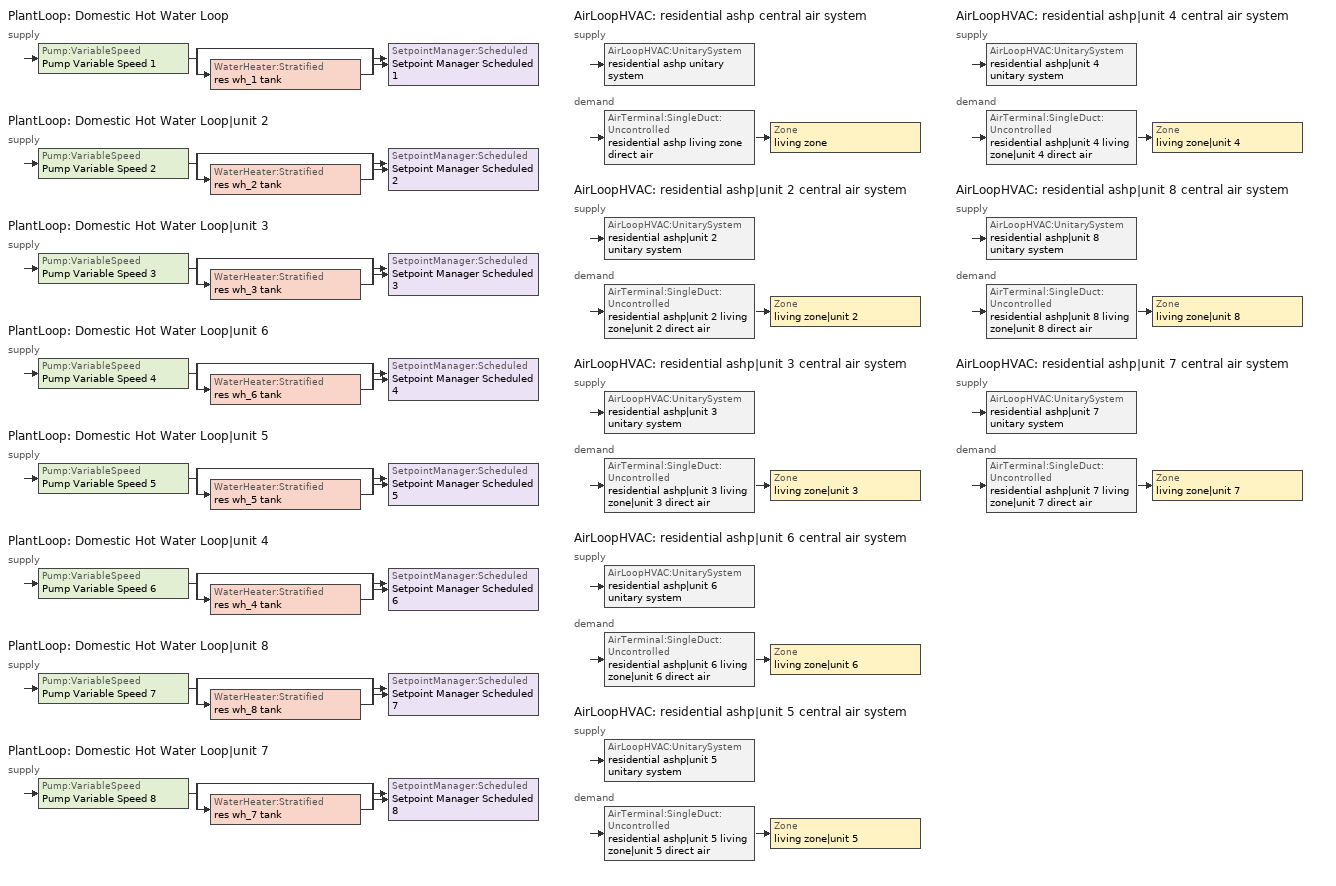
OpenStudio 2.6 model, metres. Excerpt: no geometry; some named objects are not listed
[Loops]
PlantLoop 'Domestic Hot Water Loop'
 supply: Pump:VariableSpeed 'Pump Variable Speed 1' > split
  | bypass
  | WaterHeater:Stratified 'res wh_1 tank'
  join > SetpointManager:Scheduled 'Setpoint Manager Scheduled 1'
PlantLoop 'Domestic Hot Water Loop|unit 2'
 supply: Pump:VariableSpeed 'Pump Variable Speed 2' > split
  | bypass
  | WaterHeater:Stratified 'res wh_2 tank'
  join > SetpointManager:Scheduled 'Setpoint Manager Scheduled 2'
PlantLoop 'Domestic Hot Water Loop|unit 3'
 supply: Pump:VariableSpeed 'Pump Variable Speed 3' > split
  | bypass
  | WaterHeater:Stratified 'res wh_3 tank'
  join > SetpointManager:Scheduled 'Setpoint Manager Scheduled 3'
PlantLoop 'Domestic Hot Water Loop|unit 6'
 supply: Pump:VariableSpeed 'Pump Variable Speed 4' > split
  | bypass
  | WaterHeater:Stratified 'res wh_6 tank'
  join > SetpointManager:Scheduled 'Setpoint Manager Scheduled 4'
PlantLoop 'Domestic Hot Water Loop|unit 5'
 supply: Pump:VariableSpeed 'Pump Variable Speed 5' > split
  | bypass
  | WaterHeater:Stratified 'res wh_5 tank'
  join > SetpointManager:Scheduled 'Setpoint Manager Scheduled 5'
PlantLoop 'Domestic Hot Water Loop|unit 4'
 supply: Pump:VariableSpeed 'Pump Variable Speed 6' > split
  | bypass
  | WaterHeater:Stratified 'res wh_4 tank'
  join > SetpointManager:Scheduled 'Setpoint Manager Scheduled 6'
PlantLoop 'Domestic Hot Water Loop|unit 8'
 supply: Pump:VariableSpeed 'Pump Variable Speed 7' > split
  | bypass
  | WaterHeater:Stratified 'res wh_8 tank'
  join > SetpointManager:Scheduled 'Setpoint Manager Scheduled 7'
PlantLoop 'Domestic Hot Water Loop|unit 7'
 supply: Pump:VariableSpeed 'Pump Variable Speed 8' > split
  | bypass
  | WaterHeater:Stratified 'res wh_7 tank'
  join > SetpointManager:Scheduled 'Setpoint Manager Scheduled 8'
AirLoopHVAC 'residential ashp central air system'
 supply: AirLoopHVAC:UnitarySystem 'residential ashp unitary system'
 demand: AirTerminal:SingleDuct:Uncontrolled 'residential ashp living zone direct air' > Zone 'living zone'
AirLoopHVAC 'residential ashp|unit 2 central air system'
 supply: AirLoopHVAC:UnitarySystem 'residential ashp|unit 2 unitary system'
 demand: AirTerminal:SingleDuct:Uncontrolled 'residential ashp|unit 2 living zone|unit 2 direct air' > Zone 'living zone|unit 2'
AirLoopHVAC 'residential ashp|unit 3 central air system'
 supply: AirLoopHVAC:UnitarySystem 'residential ashp|unit 3 unitary system'
 demand: AirTerminal:SingleDuct:Uncontrolled 'residential ashp|unit 3 living zone|unit 3 direct air' > Zone 'living zone|unit 3'
AirLoopHVAC 'residential ashp|unit 6 central air system'
 supply: AirLoopHVAC:UnitarySystem 'residential ashp|unit 6 unitary system'
 demand: AirTerminal:SingleDuct:Uncontrolled 'residential ashp|unit 6 living zone|unit 6 direct air' > Zone 'living zone|unit 6'
AirLoopHVAC 'residential ashp|unit 5 central air system'
 supply: AirLoopHVAC:UnitarySystem 'residential ashp|unit 5 unitary system'
 demand: AirTerminal:SingleDuct:Uncontrolled 'residential ashp|unit 5 living zone|unit 5 direct air' > Zone 'living zone|unit 5'
AirLoopHVAC 'residential ashp|unit 4 central air system'
 supply: AirLoopHVAC:UnitarySystem 'residential ashp|unit 4 unitary system'
 demand: AirTerminal:SingleDuct:Uncontrolled 'residential ashp|unit 4 living zone|unit 4 direct air' > Zone 'living zone|unit 4'
AirLoopHVAC 'residential ashp|unit 8 central air system'
 supply: AirLoopHVAC:UnitarySystem 'residential ashp|unit 8 unitary system'
 demand: AirTerminal:SingleDuct:Uncontrolled 'residential ashp|unit 8 living zone|unit 8 direct air' > Zone 'living zone|unit 8'
AirLoopHVAC 'residential ashp|unit 7 central air system'
 supply: AirLoopHVAC:UnitarySystem 'residential ashp|unit 7 unitary system'
 demand: AirTerminal:SingleDuct:Uncontrolled 'residential ashp|unit 7 living zone|unit 7 direct air' > Zone 'living zone|unit 7'
[Sizing:Zone] Zone Cooling Design Supply Air Temperature Input Method=SupplyAirTemperature; Zone Cooling Design Supply Air Temperature {C}=14; Zone Cooling Design Supply Air Temperature Difference {deltaC}=11.11; Zone Heating Design Supply Air Temperature Input Method=SupplyAirTemperature; Zone Heating Design Supply Air Temperature {C}=40; Zone Heating Design Supply Air Temperature Difference {deltaC}=11.11; Zone Cooling Design Supply Air Humidity Ratio {kg-H2O/kg-air}=0.0085; Zone Heating Design Supply Air Humidity Ratio {kg-H2O/kg-air}=0.008; Cooling Design Air Flow Method=DesignDay; Heating Design Air Flow Method=DesignDay; Account for Dedicated Outdoor Air System=No; Dedicated Outdoor Air System Control Strategy=NeutralSupplyAir; Dedicated Outdoor Air Low Setpoint Temperature for Design {C}=autosize; Dedicated Outdoor Air High Setpoint Temperature for Design {C}=autosize
living zone; living zone|unit 2; living zone|unit 3; living zone|unit 4; living zone|unit 5; living zone|unit 6; living zone|unit 7; living zone|unit 8; corridor zone; unfinished basement zone; res ds_1 ret air zone; res ds_2 ret air zone; res ds_3 ret air zone; res ds_6 ret air zone; res ds_5 ret air zone; res ds_4 ret air zone; res ds_8 ret air zone; res ds_7 ret air zone
[Zone equipment]
living zone: residential ashp living zone direct air
living zone|unit 2: residential ashp|unit 2 living zone|unit 2 direct air
living zone|unit 3: residential ashp|unit 3 living zone|unit 3 direct air
living zone|unit 4: residential ashp|unit 4 living zone|unit 4 direct air
living zone|unit 5: residential ashp|unit 5 living zone|unit 5 direct air
living zone|unit 6: residential ashp|unit 6 living zone|unit 6 direct air
living zone|unit 7: residential ashp|unit 7 living zone|unit 7 direct air
living zone|unit 8: residential ashp|unit 8 living zone|unit 8 direct air
[PlantLoop] Glycol Concentration=0; Maximum Loop Flow Rate {m3/s}=0.01; Plant Loop Volume {m3}=0.003; Load Distribution Scheme=Optimal
Domestic Hot Water Loop; Domestic Hot Water Loop|unit 2; Domestic Hot Water Loop|unit 3; Domestic Hot Water Loop|unit 6; Domestic Hot Water Loop|unit 5; Domestic Hot Water Loop|unit 4; Domestic Hot Water Loop|unit 8; Domestic Hot Water Loop|unit 7
[Sizing:Plant] Loop Type=Heating; Design Loop Exit Temperature {C}=51.6667; Loop Design Temperature Difference {deltaC}=5.55556; Sizing Option=NonCoincident; Zone Timesteps in Averaging Window=1; Coincident Sizing Factor Mode=None
Domestic Hot Water Loop; Domestic Hot Water Loop|unit 2; Domestic Hot Water Loop|unit 3; Domestic Hot Water Loop|unit 6; Domestic Hot Water Loop|unit 5; Domestic Hot Water Loop|unit 4; Domestic Hot Water Loop|unit 8; Domestic Hot Water Loop|unit 7
[Pump:VariableSpeed] Rated Flow Rate {m3/s}=0.01; Rated Pump Head {Pa}=1; Rated Power Consumption {W}=0; Motor Efficiency=1; Fraction of Motor Inefficiencies to Fluid Stream=0; Coefficient 1 of the Part Load Performance Curve=0; Coefficient 2 of the Part Load Performance Curve=1; Coefficient 3 of the Part Load Performance Curve=0; Coefficient 4 of the Part Load Performance Curve=0; Pump Control Type=Intermittent; Skin Loss Radiative Fraction=0.5; Design Power Sizing Method=PowerPerFlowPerPressure; Design Electric Power per Unit Flow Rate {W/(m3/s)}=348701.1; Design Shaft Power per Unit Flow Rate per Unit Head {W-s/m3-Pa}=1.28205; Design Minimum Flow Rate Fraction=0
Pump Variable Speed 1; Pump Variable Speed 2; Pump Variable Speed 3; Pump Variable Speed 4; Pump Variable Speed 5; Pump Variable Speed 6; Pump Variable Speed 7; Pump Variable Speed 8
[SetpointManager:Scheduled] Control Variable=Temperature
Name | Schedule
Setpoint Manager Scheduled 1 | dhw temp
Setpoint Manager Scheduled 2 | dhw temp 1
Setpoint Manager Scheduled 3 | dhw temp 2
Setpoint Manager Scheduled 4 | dhw temp 3
Setpoint Manager Scheduled 5 | dhw temp 4
Setpoint Manager Scheduled 6 | dhw temp 5
Setpoint Manager Scheduled 7 | dhw temp 6
Setpoint Manager Scheduled 8 | dhw temp 7
[WaterHeater:HeatPump:WrappedCondenser] Availability Schedule=Always On Discrete; Dead Band Temperature Difference {deltaC}=0.5; Condenser Bottom Location {m}=0.0869862; Condenser Top Location {m}=0.559813; Evaporator Air Flow Rate {m3/s}=0.0854225; Inlet Air Configuration=Schedule; Minimum Inlet Air Temperature for Compressor Operation {C}=7.22222; Maximum Inlet Air Temperature for Compressor Operation {C}=48.8889; Compressor Location=Schedule; Fan Placement=DrawThrough; On Cycle Parasitic Electric Load {W}=0; Off Cycle Parasitic Electric Load {W}=0; Parasitic Heat Rejection Location=Outdoors; Tank Element Control Logic=MutuallyExclusive; Control Sensor 1 Height In Stratified Tank {m}=0.818187; Control Sensor 1 Weight=1; Control Sensor 2 Height In Stratified Tank {m}=0.818187
Name | Compressor Setpoint Temperature Schedule | Inlet Air Temperature Schedule | Inlet Air Humidity Schedule | Tank | DX Coil | Compressor Ambient Temperature Schedule | Fan
res wh_1 hpwh | res wh_1 WaterHeaterHPSchedule | res wh_1 Tamb act | res wh_1 RHamb act | res wh_1 tank | res wh_1 coil | res wh_1 Tamb act | res wh_1 fan
res wh_2 hpwh | res wh_2 WaterHeaterHPSchedule | res wh_2 Tamb act | res wh_2 RHamb act | res wh_2 tank | res wh_2 coil | res wh_2 Tamb act | res wh_2 fan
res wh_3 hpwh | res wh_3 WaterHeaterHPSchedule | res wh_3 Tamb act | res wh_3 RHamb act | res wh_3 tank | res wh_3 coil | res wh_3 Tamb act | res wh_3 fan
res wh_6 hpwh | res wh_6 WaterHeaterHPSchedule | res wh_6 Tamb act | res wh_6 RHamb act | res wh_6 tank | res wh_6 coil | res wh_6 Tamb act | res wh_6 fan
res wh_5 hpwh | res wh_5 WaterHeaterHPSchedule | res wh_5 Tamb act | res wh_5 RHamb act | res wh_5 tank | res wh_5 coil | res wh_5 Tamb act | res wh_5 fan
res wh_4 hpwh | res wh_4 WaterHeaterHPSchedule | res wh_4 Tamb act | res wh_4 RHamb act | res wh_4 tank | res wh_4 coil | res wh_4 Tamb act | res wh_4 fan
res wh_8 hpwh | res wh_8 WaterHeaterHPSchedule | res wh_8 Tamb act | res wh_8 RHamb act | res wh_8 tank | res wh_8 coil | res wh_8 Tamb act | res wh_8 fan
res wh_7 hpwh | res wh_7 WaterHeaterHPSchedule | res wh_7 Tamb act | res wh_7 RHamb act | res wh_7 tank | res wh_7 coil | res wh_7 Tamb act | res wh_7 fan
[Coil:WaterHeating:AirToWaterHeatPump:Wrapped] Rated Heating Capacity {W}=1400; Rated COP {W/W}=2.8; Rated Sensible Heat Ratio=0.88; Rated Evaporator Inlet Air Dry-Bulb Temperature {C}=19.7222; Rated Evaporator Inlet Air Wet-Bulb Temperature {C}=13.0782; Rated Condenser Water Temperature {C}=48.89; Rated Evaporator Air Flow Rate {m3/s}=0.0854225; Evaporator Fan Power Included in Rated COP=Yes; Crankcase Heater Capacity {W}=0; Maximum Ambient Temperature for Crankcase Heater Operation {C}=0; Evaporator Air Temperature Type for Curve Objects=WetBulbTemperature
Name | Heating Capacity Function of Temperature Curve | Heating Capacity Function of Air Flow Fraction Curve | Heating COP Function of Temperature Curve | Heating COP Function of Air Flow Fraction Curve | Part Load Fraction Correlation Curve
res wh_1 coil | HPWH-Cap-fT | HPWH-Htg-Cap-FF | HPWH-COP-fT | HPWH-Htg-COP-FF | HPWH-COP-fPLR
res wh_2 coil | HPWH-Cap-fT 1 | HPWH-Htg-Cap-FF 1 | HPWH-COP-fT 1 | HPWH-Htg-COP-FF 1 | HPWH-COP-fPLR 1
res wh_3 coil | HPWH-Cap-fT 2 | HPWH-Htg-Cap-FF 2 | HPWH-COP-fT 2 | HPWH-Htg-COP-FF 2 | HPWH-COP-fPLR 2
res wh_6 coil | HPWH-Cap-fT 3 | HPWH-Htg-Cap-FF 3 | HPWH-COP-fT 3 | HPWH-Htg-COP-FF 3 | HPWH-COP-fPLR 3
res wh_5 coil | HPWH-Cap-fT 4 | HPWH-Htg-Cap-FF 4 | HPWH-COP-fT 4 | HPWH-Htg-COP-FF 4 | HPWH-COP-fPLR 4
res wh_4 coil | HPWH-Cap-fT 5 | HPWH-Htg-Cap-FF 5 | HPWH-COP-fT 5 | HPWH-Htg-COP-FF 5 | HPWH-COP-fPLR 5
res wh_8 coil | HPWH-Cap-fT 6 | HPWH-Htg-Cap-FF 6 | HPWH-COP-fT 6 | HPWH-Htg-COP-FF 6 | HPWH-COP-fPLR 6
res wh_7 coil | HPWH-Cap-fT 7 | HPWH-Htg-Cap-FF 7 | HPWH-COP-fT 7 | HPWH-Htg-COP-FF 7 | HPWH-COP-fPLR 7
[WaterHeater:Stratified] Tank Volume {m3}=0.170344; Tank Height {m}=1.0335; Tank Shape=VerticalCylinder; Maximum Temperature Limit {C}=90; Heater Priority Control=MasterSlave; Heater 1 Deadband Temperature Difference {deltaC}=25; Heater 1 Capacity {W}=4500; Heater 1 Height {m}=0.732062; Heater 2 Deadband Temperature Difference {deltaC}=30; Heater 2 Capacity {W}=4500; Heater 2 Height {m}=0.129188; Heater Fuel Type=Electricity; Heater Thermal Efficiency=1; Off Cycle Parasitic Fuel Consumption Rate {W}=3; Off Cycle Parasitic Fuel Type=Electricity; Off Cycle Parasitic Heat Fraction to Tank=0; Off Cycle Parasitic Height {m}=0; On Cycle Parasitic Fuel Consumption Rate {W}=3; On Cycle Parasitic Fuel Type=Electricity; On Cycle Parasitic Heat Fraction to Tank=0; On Cycle Parasitic Height {m}=0; Ambient Temperature Indicator=Schedule; Uniform Skin Loss Coefficient per Unit Area to Ambient Temperature {W/m2-K}=1.13221; Skin Loss Fraction to Zone=1; Off Cycle Flue Loss Coefficient to Ambient Temperature {W/K}=0; Off Cycle Flue Loss Fraction to Zone=1; Use Side Effectiveness=1; Use Side Inlet Height {m}=0; Use Side Outlet Height {m}=autocalculate; Source Side Effectiveness=1; Source Side Inlet Height {m}=0; Source Side Outlet Height {m}=0; Inlet Mode=Fixed; Use Side Design Flow Rate {m3/s}=0.00283433; Source Side Design Flow Rate {m3/s}=0; Indirect Water Heating Recovery Time {hr}=1.5; Number of Nodes=12; Additional Destratification Conductivity {W/m-K}=0; Node 1 Additional Loss Coefficient {W/m2-K}=0; Node 2 Additional Loss Coefficient {W/m2-K}=0; Node 3 Additional Loss Coefficient {W/m2-K}=0; Node 4 Additional Loss Coefficient {W/m2-K}=0; Node 5 Additional Loss Coefficient {W/m2-K}=0; Node 6 Additional Loss Coefficient {W/m2-K}=0; Node 7 Additional Loss Coefficient {W/m2-K}=0; Node 8 Additional Loss Coefficient {W/m2-K}=0; Node 9 Additional Loss Coefficient {W/m2-K}=0; Node 10 Additional Loss Coefficient {W/m2-K}=0; Node 11 Additional Loss Coefficient {W/m2-K}=0; Node 12 Additional Loss Coefficient {W/m2-K}=0
Name | Heater 1 Setpoint Temperature Schedule | Heater 2 Setpoint Temperature Schedule | Ambient Temperature Schedule
res wh_1 tank | res wh_1 TopElementSetpoint | res wh_1 BottomElementSetpoint | res wh_1 Tamb act
res wh_2 tank | res wh_2 TopElementSetpoint | res wh_2 BottomElementSetpoint | res wh_2 Tamb act
res wh_3 tank | res wh_3 TopElementSetpoint | res wh_3 BottomElementSetpoint | res wh_3 Tamb act
res wh_6 tank | res wh_6 TopElementSetpoint | res wh_6 BottomElementSetpoint | res wh_6 Tamb act
res wh_5 tank | res wh_5 TopElementSetpoint | res wh_5 BottomElementSetpoint | res wh_5 Tamb act
res wh_4 tank | res wh_4 TopElementSetpoint | res wh_4 BottomElementSetpoint | res wh_4 Tamb act
res wh_8 tank | res wh_8 TopElementSetpoint | res wh_8 BottomElementSetpoint | res wh_8 Tamb act
res wh_7 tank | res wh_7 TopElementSetpoint | res wh_7 BottomElementSetpoint | res wh_7 Tamb act
[Fan:OnOff] Availability Schedule=Always On Discrete; Motor Efficiency=1; Motor In Airstream Fraction=1
Name | Fan Efficiency | Pressure Rise {Pa} | Maximum Flow Rate {m3/s} | Fan Power Ratio Function of Speed Ratio Curve | Fan Efficiency Ratio Function of Speed Ratio Curve
res wh_1 fan | 0.234952 | 23 | 0.0854225 | Fan On Off Power Curve | Fan On Off Efficiency Curve
res wh_2 fan | 0.234952 | 23 | 0.0854225 | Fan On Off Power Curve 1 | Fan On Off Efficiency Curve 1
res wh_3 fan | 0.234952 | 23 | 0.0854225 | Fan On Off Power Curve 2 | Fan On Off Efficiency Curve 2
res wh_6 fan | 0.234952 | 23 | 0.0854225 | Fan On Off Power Curve 3 | Fan On Off Efficiency Curve 3
res wh_5 fan | 0.234952 | 23 | 0.0854225 | Fan On Off Power Curve 4 | Fan On Off Efficiency Curve 4
res wh_4 fan | 0.234952 | 23 | 0.0854225 | Fan On Off Power Curve 5 | Fan On Off Efficiency Curve 5
res wh_8 fan | 0.234952 | 23 | 0.0854225 | Fan On Off Power Curve 6 | Fan On Off Efficiency Curve 6
res wh_7 fan | 0.234952 | 23 | 0.0854225 | Fan On Off Power Curve 7 | Fan On Off Efficiency Curve 7
residential ashp supply fan | 0.195937 | 124.55 | 0.893185 | residential ashp fan power curve | residential ashp fan eff curve
residential ashp|unit 2 supply fan | 0.195937 | 124.55 | 0.893185 | residential ashp|unit 2 fan power curve | residential ashp|unit 2 fan eff curve
residential ashp|unit 3 supply fan | 0.195937 | 124.55 | 0.893185 | residential ashp|unit 3 fan power curve | residential ashp|unit 3 fan eff curve
residential ashp|unit 6 supply fan | 0.195937 | 124.55 | 0.893185 | residential ashp|unit 6 fan power curve | residential ashp|unit 6 fan eff curve
residential ashp|unit 5 supply fan | 0.195937 | 124.55 | 0.893185 | residential ashp|unit 5 fan power curve | residential ashp|unit 5 fan eff curve
residential ashp|unit 4 supply fan | 0.195937 | 124.55 | 0.893185 | residential ashp|unit 4 fan power curve | residential ashp|unit 4 fan eff curve
residential ashp|unit 8 supply fan | 0.195937 | 124.55 | 0.893185 | residential ashp|unit 8 fan power curve | residential ashp|unit 8 fan eff curve
residential ashp|unit 7 supply fan | 0.195937 | 124.55 | 0.893185 | residential ashp|unit 7 fan power curve | residential ashp|unit 7 fan eff curve
[EnergyManagementSystem:Sensor]
Name | Output Variable or Output Meter Index Key | Output Variable or Output Meter
res_wh_1_amb_temp; res_wh_2_amb_temp; res_wh_3_amb_temp; res_wh_4_amb_temp | unfinished basement zone | Zone Mean Air Temperature
res_wh_1_amb_rh; res_wh_2_amb_rh; res_wh_3_amb_rh; res_wh_4_amb_rh | unfinished basement zone | Zone Air Relative Humidity
res_wh_1_tl | res wh_1 tank | Water Heater Heat Loss Rate
res_wh_1_sens_cool | res wh_1 coil | Cooling Coil Sensible Cooling Rate
res_wh_1_lat_cool | res wh_1 coil | Cooling Coil Latent Cooling Rate
res_wh_1_fan_pwr | res wh_1 fan | Fan Electric Power
res_wh_1_T_ctrl | res wh_1 tank | Water Heater Temperature Node 3
res_wh_1_LE_P | res wh_1 tank | Water Heater Heater 2 Heating Energy
res_wh_1_UE_P | res wh_1 tank | Water Heater Heater 1 Heating Energy
res_wh_2_tl | res wh_2 tank | Water Heater Heat Loss Rate
res_wh_2_sens_cool | res wh_2 coil | Cooling Coil Sensible Cooling Rate
res_wh_2_lat_cool | res wh_2 coil | Cooling Coil Latent Cooling Rate
res_wh_2_fan_pwr | res wh_2 fan | Fan Electric Power
res_wh_2_T_ctrl | res wh_2 tank | Water Heater Temperature Node 3
res_wh_2_LE_P | res wh_2 tank | Water Heater Heater 2 Heating Energy
res_wh_2_UE_P | res wh_2 tank | Water Heater Heater 1 Heating Energy
res_wh_3_tl | res wh_3 tank | Water Heater Heat Loss Rate
res_wh_3_sens_cool | res wh_3 coil | Cooling Coil Sensible Cooling Rate
res_wh_3_lat_cool | res wh_3 coil | Cooling Coil Latent Cooling Rate
res_wh_3_fan_pwr | res wh_3 fan | Fan Electric Power
res_wh_3_T_ctrl | res wh_3 tank | Water Heater Temperature Node 3
res_wh_3_LE_P | res wh_3 tank | Water Heater Heater 2 Heating Energy
res_wh_3_UE_P | res wh_3 tank | Water Heater Heater 1 Heating Energy
res_wh_6_amb_temp; res_af_6_tin_s | living zone|unit 6 | Zone Mean Air Temperature
res_wh_6_amb_rh | living zone|unit 6 | Zone Air Relative Humidity
res_wh_6_tl | res wh_6 tank | Water Heater Heat Loss Rate
res_wh_6_sens_cool | res wh_6 coil | Cooling Coil Sensible Cooling Rate
res_wh_6_lat_cool | res wh_6 coil | Cooling Coil Latent Cooling Rate
res_wh_6_fan_pwr | res wh_6 fan | Fan Electric Power
res_wh_6_T_ctrl | res wh_6 tank | Water Heater Temperature Node 3
res_wh_6_LE_P | res wh_6 tank | Water Heater Heater 2 Heating Energy
res_wh_6_UE_P | res wh_6 tank | Water Heater Heater 1 Heating Energy
res_wh_5_amb_temp; res_af_5_tin_s | living zone|unit 5 | Zone Mean Air Temperature
res_wh_5_amb_rh | living zone|unit 5 | Zone Air Relative Humidity
res_wh_5_tl | res wh_5 tank | Water Heater Heat Loss Rate
res_wh_5_sens_cool | res wh_5 coil | Cooling Coil Sensible Cooling Rate
res_wh_5_lat_cool | res wh_5 coil | Cooling Coil Latent Cooling Rate
res_wh_5_fan_pwr | res wh_5 fan | Fan Electric Power
res_wh_5_T_ctrl | res wh_5 tank | Water Heater Temperature Node 3
res_wh_5_LE_P | res wh_5 tank | Water Heater Heater 2 Heating Energy
res_wh_5_UE_P | res wh_5 tank | Water Heater Heater 1 Heating Energy
res_wh_4_tl | res wh_4 tank | Water Heater Heat Loss Rate
res_wh_4_sens_cool | res wh_4 coil | Cooling Coil Sensible Cooling Rate
res_wh_4_lat_cool | res wh_4 coil | Cooling Coil Latent Cooling Rate
res_wh_4_fan_pwr | res wh_4 fan | Fan Electric Power
res_wh_4_T_ctrl | res wh_4 tank | Water Heater Temperature Node 3
res_wh_4_LE_P | res wh_4 tank | Water Heater Heater 2 Heating Energy
res_wh_4_UE_P | res wh_4 tank | Water Heater Heater 1 Heating Energy
res_wh_8_amb_temp; res_af_8_tin_s | living zone|unit 8 | Zone Mean Air Temperature
res_wh_8_amb_rh | living zone|unit 8 | Zone Air Relative Humidity
res_wh_8_tl | res wh_8 tank | Water Heater Heat Loss Rate
res_wh_8_sens_cool | res wh_8 coil | Cooling Coil Sensible Cooling Rate
res_wh_8_lat_cool | res wh_8 coil | Cooling Coil Latent Cooling Rate
res_wh_8_fan_pwr | res wh_8 fan | Fan Electric Power
res_wh_8_T_ctrl | res wh_8 tank | Water Heater Temperature Node 3
res_wh_8_LE_P | res wh_8 tank | Water Heater Heater 2 Heating Energy
res_wh_8_UE_P | res wh_8 tank | Water Heater Heater 1 Heating Energy
res_wh_7_amb_temp; res_af_7_tin_s | living zone|unit 7 | Zone Mean Air Temperature
res_wh_7_amb_rh | living zone|unit 7 | Zone Air Relative Humidity
res_wh_7_tl | res wh_7 tank | Water Heater Heat Loss Rate
res_wh_7_sens_cool | res wh_7 coil | Cooling Coil Sensible Cooling Rate
res_wh_7_lat_cool | res wh_7 coil | Cooling Coil Latent Cooling Rate
res_wh_7_fan_pwr | res wh_7 fan | Fan Electric Power
res_wh_7_T_ctrl | res wh_7 tank | Water Heater Temperature Node 3
res_wh_7_LE_P | res wh_7 tank | Water Heater Heater 2 Heating Energy
res_wh_7_UE_P | res wh_7 tank | Water Heater Heater 1 Heating Energy
res_nv_pb_s |  | Site Outdoor Air Barometric Pressure
res_af_vw_s |  | Site Wind Speed
res_nv_wt_s |  | Site Outdoor Air Humidity Ratio
res_af_1_tin_s | living zone | Zone Mean Air Temperature
res_af_1_tt_s | living zone | Zone Outdoor Air Drybulb Temperature
res_nv_1_nva_s | res nv_1 avail schedule | Schedule Value
res_nv_1_sp_s | res nv_1 temp schedule | Schedule Value
res_ds_1_win_s | living zone | Zone Mean Air Humidity Ratio
res_ds_1_ah_mfr_s | Node 101 | System Node Mass Flow Rate
res_ds_1_fan_rtf_s | residential ashp supply fan | Fan Runtime Fraction
res_ds_1_ah_vfr_s | Node 101 | System Node Current Density Volume Flow Rate
res_ds_1_ah_tt_s | Node 101 | System Node Temperature
res_ds_1_ra_t_s | Node 104 | System Node Temperature
res_ds_1_ah_wt_s | Node 101 | System Node Humidity Ratio
res_ds_1_ra_w_s | Node 104 | System Node Humidity Ratio
res_ds_1_ah_t_s; res_ds_2_ah_t_s; res_ds_3_ah_t_s | unfinished basement zone | Zone Air Temperature
res_ds_1_ah_w_s; res_ds_2_ah_w_s; res_ds_3_ah_w_s | unfinished basement zone | Zone Mean Air Humidity Ratio
res_infil_1_range_sch_s | res mv_1 range exhaust schedule | Schedule Value
res_infil_1_bath_sch_s | res mv_1 bath exhaust schedule | Schedule Value
res_infil_1_wh_sch_s; res_infil_2_wh_sch_s; res_infil_3_wh_sch_s; res_infil_6_wh_sch_s; res_infil_5_wh_sch_s | Always On Discrete | Schedule Value
res_af_2_tin_s | living zone|unit 2 | Zone Mean Air Temperature
res_af_2_tt_s | living zone|unit 2 | Zone Outdoor Air Drybulb Temperature
res_nv_2_nva_s | res nv_2 avail schedule | Schedule Value
res_nv_2_sp_s | res nv_2 temp schedule | Schedule Value
res_ds_2_win_s | living zone|unit 2 | Zone Mean Air Humidity Ratio
res_ds_2_ah_mfr_s | Node 107 | System Node Mass Flow Rate
res_ds_2_fan_rtf_s | residential ashp|unit 2 supply fan | Fan Runtime Fraction
res_ds_2_ah_vfr_s | Node 107 | System Node Current Density Volume Flow Rate
res_ds_2_ah_tt_s | Node 107 | System Node Temperature
res_ds_2_ra_t_s | Node 110 | System Node Temperature
res_ds_2_ah_wt_s | Node 107 | System Node Humidity Ratio
res_ds_2_ra_w_s | Node 110 | System Node Humidity Ratio
res_infil_2_range_sch_s | res mv_2 range exhaust schedule | Schedule Value
res_infil_2_bath_sch_s | res mv_2 bath exhaust schedule | Schedule Value
res_af_3_tin_s | living zone|unit 3 | Zone Mean Air Temperature
res_af_3_tt_s | living zone|unit 3 | Zone Outdoor Air Drybulb Temperature
res_nv_3_nva_s | res nv_3 avail schedule | Schedule Value
res_nv_3_sp_s | res nv_3 temp schedule | Schedule Value
res_ds_3_win_s | living zone|unit 3 | Zone Mean Air Humidity Ratio
res_ds_3_ah_mfr_s | Node 113 | System Node Mass Flow Rate
res_ds_3_fan_rtf_s | residential ashp|unit 3 supply fan | Fan Runtime Fraction
res_ds_3_ah_vfr_s | Node 113 | System Node Current Density Volume Flow Rate
res_ds_3_ah_tt_s | Node 113 | System Node Temperature
res_ds_3_ra_t_s | Node 116 | System Node Temperature
res_ds_3_ah_wt_s | Node 113 | System Node Humidity Ratio
res_ds_3_ra_w_s | Node 116 | System Node Humidity Ratio
res_infil_3_range_sch_s | res mv_3 range exhaust schedule | Schedule Value
res_infil_3_bath_sch_s | res mv_3 bath exhaust schedule | Schedule Value
res_af_6_tt_s | living zone|unit 6 | Zone Outdoor Air Drybulb Temperature
res_nv_6_nva_s | res nv_6 avail schedule | Schedule Value
res_nv_6_sp_s | res nv_6 temp schedule | Schedule Value
res_ds_6_win_s | living zone|unit 6 | Zone Mean Air Humidity Ratio
res_infil_6_range_sch_s | res mv_6 range exhaust schedule | Schedule Value
res_infil_6_bath_sch_s | res mv_6 bath exhaust schedule | Schedule Value
res_af_5_tt_s | living zone|unit 5 | Zone Outdoor Air Drybulb Temperature
res_nv_5_nva_s | res nv_5 avail schedule | Schedule Value
res_nv_5_sp_s | res nv_5 temp schedule | Schedule Value
res_ds_5_win_s | living zone|unit 5 | Zone Mean Air Humidity Ratio
res_infil_5_range_sch_s | res mv_5 range exhaust schedule | Schedule Value
res_infil_5_bath_sch_s | res mv_5 bath exhaust schedule | Schedule Value
res_af_4_tin_s | living zone|unit 4 | Zone Mean Air Temperature
res_af_4_tt_s | living zone|unit 4 | Zone Outdoor Air Drybulb Temperature
res_nv_4_nva_s | res nv_4 avail schedule | Schedule Value
res_nv_4_sp_s | res nv_4 temp schedule | Schedule Value
res_ds_4_win_s | living zone|unit 4 | Zone Mean Air Humidity Ratio
res_ds_4_fan_rtf_s | residential ashp|unit 4 supply fan | Fan Runtime Fraction
res_af_8_tt_s | living zone|unit 8 | Zone Outdoor Air Drybulb Temperature
res_ds_8_win_s | living zone|unit 8 | Zone Mean Air Humidity Ratio
res_af_7_tt_s | living zone|unit 7 | Zone Outdoor Air Drybulb Temperature
res_ds_7_win_s | living zone|unit 7 | Zone Mean Air Humidity Ratio
[EnergyManagementSystem:Actuator] Actuated Component Type=Schedule:Constant; Actuated Component Control Type=Schedule Value
Name | Actuated Component
res_wh_1_Tamb_act | res wh_1 Tamb act
res_wh_1_RHamb_act | res wh_1 RHamb act
res_wh_2_Tamb_act | res wh_2 Tamb act
res_wh_2_RHamb_act | res wh_2 RHamb act
res_wh_3_Tamb_act | res wh_3 Tamb act
res_wh_3_RHamb_act | res wh_3 RHamb act
res_wh_6_Tamb_act | res wh_6 Tamb act
res_wh_6_RHamb_act | res wh_6 RHamb act
res_wh_5_Tamb_act | res wh_5 Tamb act
res_wh_5_RHamb_act | res wh_5 RHamb act
res_wh_4_Tamb_act | res wh_4 Tamb act
res_wh_4_RHamb_act | res wh_4 RHamb act
res_wh_8_Tamb_act | res wh_8 Tamb act
res_wh_8_RHamb_act | res wh_8 RHamb act
res_wh_7_Tamb_act | res wh_7 Tamb act
res_wh_7_RHamb_act | res wh_7 RHamb act
[EnergyManagementSystem:TrendVariable] Number of Timesteps to be Logged=2
Name | EMS Variable
res_wh_1_on_off | res_wh_1_sens_cool
res_wh_1_UETrend | res_wh_1_UE_P
res_wh_1_LETrend | res_wh_1_LE_P
res_wh_2_on_off | res_wh_2_sens_cool
res_wh_2_UETrend | res_wh_2_UE_P
res_wh_2_LETrend | res_wh_2_LE_P
res_wh_3_on_off | res_wh_3_sens_cool
res_wh_3_UETrend | res_wh_3_UE_P
res_wh_3_LETrend | res_wh_3_LE_P
res_wh_6_on_off | res_wh_6_sens_cool
res_wh_6_UETrend | res_wh_6_UE_P
res_wh_6_LETrend | res_wh_6_LE_P
res_wh_5_on_off | res_wh_5_sens_cool
res_wh_5_UETrend | res_wh_5_UE_P
res_wh_5_LETrend | res_wh_5_LE_P
res_wh_4_on_off | res_wh_4_sens_cool
res_wh_4_UETrend | res_wh_4_UE_P
res_wh_4_LETrend | res_wh_4_LE_P
res_wh_8_on_off | res_wh_8_sens_cool
res_wh_8_UETrend | res_wh_8_UE_P
res_wh_8_LETrend | res_wh_8_LE_P
res_wh_7_on_off | res_wh_7_sens_cool
res_wh_7_UETrend | res_wh_7_UE_P
res_wh_7_LETrend | res_wh_7_LE_P
[Coil:Heating:DX:MultiSpeed] Availability Schedule=residential heating season; Minimum Outdoor Dry-Bulb Temperature for Compressor Operation {C}=-17.7778; Crankcase Heater Capacity {W}=20; Maximum Outdoor Dry-Bulb Temperature for Crankcase Heater Operation {C}=12.7778; Maximum Outdoor Dry-Bulb Temperature for Defrost Operation {C}=4.44444; Defrost Strategy=Resistive; Defrost Control=OnDemand; Defrost Time Period Fraction=0.058333; Resistive Defrost Heater Capacity {W}=autosize; Apply Part Load Fraction to Speeds Greater than 1=No; Fuel Type=Electricity; Region number for Calculating HSPF=4
Name | Defrost Energy Input Ratio Function of Temperature Curve
residential ashp heating coil | DefrostEIR
residential ashp|unit 2 heating coil | DefrostEIR 1
residential ashp|unit 3 heating coil | DefrostEIR 2
residential ashp|unit 6 heating coil | DefrostEIR 3
residential ashp|unit 5 heating coil | DefrostEIR 4
residential ashp|unit 4 heating coil | DefrostEIR 5
residential ashp|unit 8 heating coil | DefrostEIR 6
residential ashp|unit 7 heating coil | DefrostEIR 7
[Coil:Heating:Electric] Availability Schedule=residential heating season; Efficiency=1; Nominal Capacity {W}=29307.1
residential ashp supp heater; residential ashp|unit 2 supp heater; residential ashp|unit 3 supp heater; residential ashp|unit 6 supp heater; residential ashp|unit 5 supp heater; residential ashp|unit 4 supp heater; residential ashp|unit 8 supp heater; residential ashp|unit 7 supp heater
[Coil:Cooling:DX:MultiSpeed:StageData] Rated Evaporator Fan Power Per Volume Flow Rate {W/(m3/s)}=773.3; Nominal Time for Condensate Removal to Begin {s}=1000; Ratio of Initial Moisture Evaporation Rate and Steady State Latent Capacity=1.5; Maximum Cycling Rate {cycles/hr}=3; Latent Capacity Time Constant {s}=45; Rated Waste Heat Fraction of Power Input=0.2; Evaporative Condenser Effectiveness=0.9; Evaporative Condenser Air Flow Rate {m3/s}=autosize; Rated Evaporative Condenser Pump Power Consumption {W}=autosize
Name | Gross Rated Total Cooling Capacity {W} | Gross Rated Sensible Heat Ratio | Gross Rated Cooling COP {W/W} | Rated Air Flow Rate {m3/s} | Total Cooling Capacity Function of Temperature Curve | Total Cooling Capacity Function of Flow Fraction Curve | Energy Input Ratio Function of Temperature Curve | Energy Input Ratio Function of Flow Fraction Curve | Part Load Fraction Correlation Curve | Waste Heat Function of Temperature Curve
Coil Cooling DX Multi Speed Stage Data 1 | 12660.7 | 0.714668 | 4.15973 | 0.698308 | Cool-Cap-fT1 | Cool-Cap-fFF1 | Cool-EIR-fT1 | Cool-EIR-fFF1 | Cool-PLF-fPLR1 | ConstantBiquadratic 1
Coil Cooling DX Multi Speed Stage Data 2 | 17584.3 | 0.726743 | 3.68907 | 0.811986 | Cool-Cap-fT2 | Cool-Cap-fFF2 | Cool-EIR-fT2 | Cool-EIR-fFF2 | Cool-PLF-fPLR2 | ConstantBiquadratic 1
Coil Cooling DX Multi Speed Stage Data 3 | 12660.7 | 0.714668 | 4.15973 | 0.698308 | Cool-Cap-fT1 1 | Cool-Cap-fFF1 1 | Cool-EIR-fT1 1 | Cool-EIR-fFF1 1 | Cool-PLF-fPLR1 1 | ConstantBiquadratic 3
Coil Cooling DX Multi Speed Stage Data 4 | 17584.3 | 0.726743 | 3.68907 | 0.811986 | Cool-Cap-fT2 1 | Cool-Cap-fFF2 1 | Cool-EIR-fT2 1 | Cool-EIR-fFF2 1 | Cool-PLF-fPLR2 1 | ConstantBiquadratic 3
Coil Cooling DX Multi Speed Stage Data 5 | 12660.7 | 0.714668 | 4.15973 | 0.698308 | Cool-Cap-fT1 2 | Cool-Cap-fFF1 2 | Cool-EIR-fT1 2 | Cool-EIR-fFF1 2 | Cool-PLF-fPLR1 2 | ConstantBiquadratic 5
Coil Cooling DX Multi Speed Stage Data 6 | 17584.3 | 0.726743 | 3.68907 | 0.811986 | Cool-Cap-fT2 2 | Cool-Cap-fFF2 2 | Cool-EIR-fT2 2 | Cool-EIR-fFF2 2 | Cool-PLF-fPLR2 2 | ConstantBiquadratic 5
Coil Cooling DX Multi Speed Stage Data 7 | 12660.7 | 0.714668 | 4.15973 | 0.698308 | Cool-Cap-fT1 3 | Cool-Cap-fFF1 3 | Cool-EIR-fT1 3 | Cool-EIR-fFF1 3 | Cool-PLF-fPLR1 3 | ConstantBiquadratic 7
Coil Cooling DX Multi Speed Stage Data 8 | 17584.3 | 0.726743 | 3.68907 | 0.811986 | Cool-Cap-fT2 3 | Cool-Cap-fFF2 3 | Cool-EIR-fT2 3 | Cool-EIR-fFF2 3 | Cool-PLF-fPLR2 3 | ConstantBiquadratic 7
Coil Cooling DX Multi Speed Stage Data 9 | 12660.7 | 0.714668 | 4.15973 | 0.698308 | Cool-Cap-fT1 4 | Cool-Cap-fFF1 4 | Cool-EIR-fT1 4 | Cool-EIR-fFF1 4 | Cool-PLF-fPLR1 4 | ConstantBiquadratic 9
Coil Cooling DX Multi Speed Stage Data 10 | 17584.3 | 0.726743 | 3.68907 | 0.811986 | Cool-Cap-fT2 4 | Cool-Cap-fFF2 4 | Cool-EIR-fT2 4 | Cool-EIR-fFF2 4 | Cool-PLF-fPLR2 4 | ConstantBiquadratic 9
Coil Cooling DX Multi Speed Stage Data 11 | 12660.7 | 0.714668 | 4.15973 | 0.698308 | Cool-Cap-fT1 5 | Cool-Cap-fFF1 5 | Cool-EIR-fT1 5 | Cool-EIR-fFF1 5 | Cool-PLF-fPLR1 5 | ConstantBiquadratic 11
Coil Cooling DX Multi Speed Stage Data 12 | 17584.3 | 0.726743 | 3.68907 | 0.811986 | Cool-Cap-fT2 5 | Cool-Cap-fFF2 5 | Cool-EIR-fT2 5 | Cool-EIR-fFF2 5 | Cool-PLF-fPLR2 5 | ConstantBiquadratic 11
Coil Cooling DX Multi Speed Stage Data 13 | 12660.7 | 0.714668 | 4.15973 | 0.698308 | Cool-Cap-fT1 6 | Cool-Cap-fFF1 6 | Cool-EIR-fT1 6 | Cool-EIR-fFF1 6 | Cool-PLF-fPLR1 6 | ConstantBiquadratic 13
Coil Cooling DX Multi Speed Stage Data 14 | 17584.3 | 0.726743 | 3.68907 | 0.811986 | Cool-Cap-fT2 6 | Cool-Cap-fFF2 6 | Cool-EIR-fT2 6 | Cool-EIR-fFF2 6 | Cool-PLF-fPLR2 6 | ConstantBiquadratic 13
Coil Cooling DX Multi Speed Stage Data 15 | 12660.7 | 0.714668 | 4.15973 | 0.698308 | Cool-Cap-fT1 7 | Cool-Cap-fFF1 7 | Cool-EIR-fT1 7 | Cool-EIR-fFF1 7 | Cool-PLF-fPLR1 7 | ConstantBiquadratic 15
Coil Cooling DX Multi Speed Stage Data 16 | 17584.3 | 0.726743 | 3.68907 | 0.811986 | Cool-Cap-fT2 7 | Cool-Cap-fFF2 7 | Cool-EIR-fT2 7 | Cool-EIR-fFF2 7 | Cool-PLF-fPLR2 7 | ConstantBiquadratic 15
[Coil:Cooling:DX:MultiSpeed] Availability Schedule=residential cooling season; Condenser Type=AirCooled; Apply Part Load Fraction to Speeds Greater than 1=No; Apply Latent Degradation to Speeds Greater than 1=No; Crankcase Heater Capacity {W}=0; Maximum Outdoor Dry-Bulb Temperature for Crankcase Heater Operation {C}=10; Basin Heater Capacity {W/K}=0; Basin Heater Setpoint Temperature {C}=2; Fuel Type=Electricity
Name | Stage 1 | Stage 2
residential ashp cooling coil | Coil Cooling DX Multi Speed Stage Data 1 | Coil Cooling DX Multi Speed Stage Data 2
residential ashp|unit 2 cooling coil | Coil Cooling DX Multi Speed Stage Data 3 | Coil Cooling DX Multi Speed Stage Data 4
residential ashp|unit 3 cooling coil | Coil Cooling DX Multi Speed Stage Data 5 | Coil Cooling DX Multi Speed Stage Data 6
residential ashp|unit 6 cooling coil | Coil Cooling DX Multi Speed Stage Data 7 | Coil Cooling DX Multi Speed Stage Data 8
residential ashp|unit 5 cooling coil | Coil Cooling DX Multi Speed Stage Data 9 | Coil Cooling DX Multi Speed Stage Data 10
residential ashp|unit 4 cooling coil | Coil Cooling DX Multi Speed Stage Data 11 | Coil Cooling DX Multi Speed Stage Data 12
residential ashp|unit 8 cooling coil | Coil Cooling DX Multi Speed Stage Data 13 | Coil Cooling DX Multi Speed Stage Data 14
residential ashp|unit 7 cooling coil | Coil Cooling DX Multi Speed Stage Data 15 | Coil Cooling DX Multi Speed Stage Data 16
[AirLoopHVAC:UnitarySystem] Control Type=Load; Dehumidification Control Type=None; Availability Schedule=Always On Discrete; Fan Placement=BlowThrough; Supply Air Fan Operating Mode Schedule=Always Off Discrete; DX Heating Coil Sizing Ratio=1; Use DOAS DX Cooling Coil=No; DOAS DX Cooling Coil Leaving Minimum Air Temperature {C}=2; Latent Load Control=SensibleOnlyLoadControl; Supply Air Flow Rate Method During Cooling Operation=SupplyAirFlowRate; Supply Air Flow Rate Method During Heating Operation=SupplyAirFlowRate; Supply Air Flow Rate During Heating Operation {m3/s}=0.893181; Supply Air Flow Rate When No Cooling or Heating is Required {m3/s}=0; Maximum Supply Air Temperature {C}=76.6667; Maximum Outdoor Dry-Bulb Temperature for Supplemental Heater Operation {C}=4.44444; Maximum Cycling Rate {cycles/hr}=2.5; Heat Pump Time Constant {s}=60; Fraction of On-Cycle Power Use=0.01; Heat Pump Fan Delay Time {s}=60; Ancilliary On-Cycle Electric Power {W}=0; Ancilliary Off-Cycle Electric Power {W}=0
Name | Controlling Zone or Thermostat Location | Supply Fan | Heating Coil | Cooling Coil | Supplemental Heating Coil | Supply Air Flow Rate During Cooling Operation {m3/s} | Design Specification Multispeed Object
residential ashp unitary system | living zone | residential ashp supply fan | residential ashp heating coil | residential ashp cooling coil | residential ashp supp heater | 0.0785283 | Unitary System Performance Multispeed 1
residential ashp|unit 2 unitary system | living zone|unit 2 | residential ashp|unit 2 supply fan | residential ashp|unit 2 heating coil | residential ashp|unit 2 cooling coil | residential ashp|unit 2 supp heater | 0.0788261 | Unitary System Performance Multispeed 2
residential ashp|unit 3 unitary system | living zone|unit 3 | residential ashp|unit 3 supply fan | residential ashp|unit 3 heating coil | residential ashp|unit 3 cooling coil | residential ashp|unit 3 supp heater | 0.0765166 | Unitary System Performance Multispeed 3
residential ashp|unit 6 unitary system | living zone|unit 6 | residential ashp|unit 6 supply fan | residential ashp|unit 6 heating coil | residential ashp|unit 6 cooling coil | residential ashp|unit 6 supp heater | 0.0826109 | Unitary System Performance Multispeed 4
residential ashp|unit 5 unitary system | living zone|unit 5 | residential ashp|unit 5 supply fan | residential ashp|unit 5 heating coil | residential ashp|unit 5 cooling coil | residential ashp|unit 5 supp heater | 0.0823341 | Unitary System Performance Multispeed 5
residential ashp|unit 4 unitary system | living zone|unit 4 | residential ashp|unit 4 supply fan | residential ashp|unit 4 heating coil | residential ashp|unit 4 cooling coil | residential ashp|unit 4 supp heater | 0.0768144 | Unitary System Performance Multispeed 6
residential ashp|unit 8 unitary system | living zone|unit 8 | residential ashp|unit 8 supply fan | residential ashp|unit 8 heating coil | residential ashp|unit 8 cooling coil | residential ashp|unit 8 supp heater | 0.080741 | Unitary System Performance Multispeed 7
residential ashp|unit 7 unitary system | living zone|unit 7 | residential ashp|unit 7 supply fan | residential ashp|unit 7 heating coil | residential ashp|unit 7 cooling coil | residential ashp|unit 7 supp heater | 0.0804642 | Unitary System Performance Multispeed 8
[UnitarySystemPerformance:Multispeed] Single Mode Operation=No; Heating Speed Supply Air Flow Ratio 1=0.8; Cooling Speed Supply Air Flow Ratio 1=0.86; Heating Speed Supply Air Flow Ratio 2=1; Cooling Speed Supply Air Flow Ratio 2=1
Unitary System Performance Multispeed 1; Unitary System Performance Multispeed 2; Unitary System Performance Multispeed 3; Unitary System Performance Multispeed 4; Unitary System Performance Multispeed 5; Unitary System Performance Multispeed 6; Unitary System Performance Multispeed 7; Unitary System Performance Multispeed 8
[AirLoopHVAC] Availability Schedule=Always On Discrete; Design Supply Air Flow Rate {m3/s}=0.893181
residential ashp central air system; residential ashp|unit 2 central air system; residential ashp|unit 3 central air system; residential ashp|unit 6 central air system; residential ashp|unit 5 central air system; residential ashp|unit 4 central air system; residential ashp|unit 8 central air system; residential ashp|unit 7 central air system
[Sizing:System] Type of Load to Size On=Sensible; Design Outdoor Air Flow Rate {m3/s}=Autosize; Minimum System Air Flow Ratio=0.3; Preheat Design Temperature {C}=7; Preheat Design Humidity Ratio {kg-H2O/kg-Air}=0.008; Precool Design Temperature {C}=12.8; Precool Design Humidity Ratio {kg-H2O/kg-Air}=0.008; Central Cooling Design Supply Air Temperature {C}=12.8; Central Heating Design Supply Air Temperature {C}=16.7; Sizing Option=NonCoincident; 100% Outdoor Air in Cooling=Yes; 100% Outdoor Air in Heating=Yes; Central Cooling Design Supply Air Humidity Ratio {kg-H2O/kg-Air}=0.0085; Central Heating Design Supply Air Humidity Ratio {kg-H2O/kg-Air}=0.008; Cooling Design Air Flow Method=DesignDay; Cooling Design Air Flow Rate {m3/s}=0; Heating Design Air Flow Method=DesignDay; Heating Design Air Flow Rate {m3/s}=0; System Outdoor Air Method=ZoneSum; Zone Maximum Outdoor Air Fraction=1; Cooling Supply Air Flow Rate Per Floor Area {m3/s-m2}=0.00996765; Cooling Fraction of Autosized Cooling Supply Air Flow Rate=1; Cooling Supply Air Flow Rate Per Unit Cooling Capacity {m3/s-W}=3.94755e-05; Heating Supply Air Flow Rate Per Floor Area {m3/s-m2}=0.00996765; Heating Fraction of Autosized Heating Supply Air Flow Rate=1; Heating Fraction of Autosized Cooling Supply Air Flow Rate=1; Heating Supply Air Flow Rate Per Unit Heating Capacity {m3/s-W}=3.15882e-05; Cooling Design Capacity Method=CoolingDesignCapacity; Cooling Design Capacity {W}=autosize; Cooling Design Capacity Per Floor Area {W/m2}=234.7; Fraction of Autosized Cooling Design Capacity=1; Heating Design Capacity Method=HeatingDesignCapacity; Heating Design Capacity {W}=autosize; Heating Design Capacity Per Floor Area {W/m2}=157; Fraction of Autosized Heating Design Capacity=1; Central Cooling Capacity Control Method=OnOff
residential ashp central air system; residential ashp|unit 2 central air system; residential ashp|unit 3 central air system; residential ashp|unit 6 central air system; residential ashp|unit 5 central air system; residential ashp|unit 4 central air system; residential ashp|unit 8 central air system; residential ashp|unit 7 central air system
[AirTerminal:SingleDuct:Uncontrolled] Availability Schedule=Always On Discrete; Maximum Air Flow Rate {m3/s}=0.893181
residential ashp living zone direct air; residential ashp|unit 2 living zone|unit 2 direct air; residential ashp|unit 3 living zone|unit 3 direct air; residential ashp|unit 6 living zone|unit 6 direct air; residential ashp|unit 5 living zone|unit 5 direct air; residential ashp|unit 4 living zone|unit 4 direct air; residential ashp|unit 8 living zone|unit 8 direct air; residential ashp|unit 7 living zone|unit 7 direct air
[Schedule:Ruleset]
Name | Default Day Schedule
residential heating season | Schedule Day 76
residential cooling season | Schedule Day 1
[Schedule:Day]
Schedule Day 76; Schedule Day 1: 24, 0, 0
residential heating season allday1; residential heating season allday2; residential heating season allday3; residential heating season allday4; residential heating season allday5; residential heating season allday6; residential heating season allday7; residential heating season allday8; residential heating season allday9; residential heating season allday10; residential heating season allday11; residential heating season allday12; residential cooling season allday1; residential cooling season allday2; residential cooling season allday3; residential cooling season allday4; residential cooling season allday5; residential cooling season allday6; residential cooling season allday7; residential cooling season allday8; residential cooling season allday9; residential cooling season allday10; residential cooling season allday11; residential cooling season allday12: 24, 0, 1
[Schedule:Rule] Apply Sunday=Yes; Apply Monday=Yes; Apply Tuesday=Yes; Apply Wednesday=Yes; Apply Thursday=Yes; Apply Friday=Yes; Apply Saturday=Yes; Date Specification Type=DateRange; Start Day=1
Name | Schedule Ruleset | Rule Order | Day Schedule | Start Month | End Month | End Day
residential heating season allday ruleset1 | residential heating season | 11 | residential heating season allday1 | 1 | 1 | 31
residential heating season allday ruleset2 | residential heating season | 10 | residential heating season allday2 | 2 | 2 | 28
residential heating season allday ruleset3 | residential heating season | 9 | residential heating season allday3 | 3 | 3 | 31
residential heating season allday ruleset4 | residential heating season | 8 | residential heating season allday4 | 4 | 4 | 30
residential heating season allday ruleset5 | residential heating season | 7 | residential heating season allday5 | 5 | 5 | 31
residential heating season allday ruleset6 | residential heating season | 6 | residential heating season allday6 | 6 | 6 | 30
residential heating season allday ruleset7 | residential heating season | 5 | residential heating season allday7 | 7 | 7 | 31
residential heating season allday ruleset8 | residential heating season | 4 | residential heating season allday8 | 8 | 8 | 31
residential heating season allday ruleset9 | residential heating season | 3 | residential heating season allday9 | 9 | 9 | 30
residential heating season allday ruleset10 | residential heating season | 2 | residential heating season allday10 | 10 | 10 | 31
residential heating season allday ruleset11 | residential heating season | 1 | residential heating season allday11 | 11 | 11 | 30
residential heating season allday ruleset12 | residential heating season | 0 | residential heating season allday12 | 12 | 12 | 31
residential cooling season allday ruleset1 | residential cooling season | 11 | residential cooling season allday1 | 1 | 1 | 31
residential cooling season allday ruleset2 | residential cooling season | 10 | residential cooling season allday2 | 2 | 2 | 28
residential cooling season allday ruleset3 | residential cooling season | 9 | residential cooling season allday3 | 3 | 3 | 31
residential cooling season allday ruleset4 | residential cooling season | 8 | residential cooling season allday4 | 4 | 4 | 30
residential cooling season allday ruleset5 | residential cooling season | 7 | residential cooling season allday5 | 5 | 5 | 31
residential cooling season allday ruleset6 | residential cooling season | 6 | residential cooling season allday6 | 6 | 6 | 30
residential cooling season allday ruleset7 | residential cooling season | 5 | residential cooling season allday7 | 7 | 7 | 31
residential cooling season allday ruleset8 | residential cooling season | 4 | residential cooling season allday8 | 8 | 8 | 31
residential cooling season allday ruleset9 | residential cooling season | 3 | residential cooling season allday9 | 9 | 9 | 30
residential cooling season allday ruleset10 | residential cooling season | 2 | residential cooling season allday10 | 10 | 10 | 31
residential cooling season allday ruleset11 | residential cooling season | 1 | residential cooling season allday11 | 11 | 11 | 30
residential cooling season allday ruleset12 | residential cooling season | 0 | residential cooling season allday12 | 12 | 12 | 31
[Schedule:Constant]
Name | Value
dhw temp; dhw temp 1; dhw temp 2; dhw temp 3; dhw temp 4; dhw temp 5; dhw temp 6; dhw temp 7 | 51.6667
res wh_1 Tamb act; res wh_2 Tamb act; res wh_3 Tamb act; res wh_6 Tamb act; res wh_5 Tamb act; res wh_4 Tamb act; res wh_8 Tamb act; res wh_7 Tamb act | 23
res wh_1 RHamb act; res wh_2 RHamb act; res wh_3 RHamb act; res wh_6 RHamb act; res wh_5 RHamb act; res wh_4 RHamb act; res wh_8 RHamb act; res wh_7 RHamb act | 0.5
res wh_1 WaterHeaterHPSchedule; res wh_1 BottomElementSetpoint; res wh_2 WaterHeaterHPSchedule; res wh_2 BottomElementSetpoint; res wh_3 WaterHeaterHPSchedule; res wh_3 BottomElementSetpoint; res wh_6 WaterHeaterHPSchedule; res wh_6 BottomElementSetpoint; res wh_5 WaterHeaterHPSchedule; res wh_5 BottomElementSetpoint; res wh_4 WaterHeaterHPSchedule; res wh_4 BottomElementSetpoint; res wh_8 WaterHeaterHPSchedule; res wh_8 BottomElementSetpoint; res wh_7 WaterHeaterHPSchedule; res wh_7 BottomElementSetpoint | 51.67
res wh_1 TopElementSetpoint; res wh_2 TopElementSetpoint; res wh_3 TopElementSetpoint; res wh_6 TopElementSetpoint; res wh_5 TopElementSetpoint; res wh_4 TopElementSetpoint; res wh_8 TopElementSetpoint; res wh_7 TopElementSetpoint | 48.78
Always On Discrete | 1
Always Off Discrete | 0
[Curve:Biquadratic]
Name | Coefficient1 Constant | Coefficient2 x | Coefficient3 x**2 | Coefficient4 y | Coefficient5 y**2 | Coefficient6 x*y | Minimum Value of x | Maximum Value of x | Minimum Value of y | Maximum Value of y
HPWH-Cap-fT; HPWH-Cap-fT 1; HPWH-Cap-fT 2; HPWH-Cap-fT 3; HPWH-Cap-fT 4; HPWH-Cap-fT 5; HPWH-Cap-fT 6; HPWH-Cap-fT 7 | 0.563 | 0.0437 | 3.9e-005 | 0.0055 | -0.000148 | -0.000145 | 0 | 100 | 0 | 100
HPWH-COP-fT; HPWH-COP-fT 1; HPWH-COP-fT 2; HPWH-COP-fT 3; HPWH-COP-fT 4; HPWH-COP-fT 5; HPWH-COP-fT 6; HPWH-COP-fT 7 | 1.1332 | 0.063 | -9.79e-05 | -0.00972 | -2.14e-05 | -0.000686 | 0 | 100 | 0 | 100
DefrostEIR; DefrostEIR 1; DefrostEIR 2; DefrostEIR 3; DefrostEIR 4; DefrostEIR 5; DefrostEIR 6; DefrostEIR 7 | 0.1528 | 0 | 0 | 0 | 0 | 0 | -100 | 100 | -100 | 100
ConstantBiquadratic 1; ConstantBiquadratic 3; ConstantBiquadratic 5; ConstantBiquadratic 7; ConstantBiquadratic 9; ConstantBiquadratic 11; ConstantBiquadratic 13; ConstantBiquadratic 15 | 1 | 0 | 0 | 0 | 0 | 0 | -100 | 100 | -100 | 100
Cool-Cap-fT1; Cool-Cap-fT1 1; Cool-Cap-fT1 2; Cool-Cap-fT1 3; Cool-Cap-fT1 4; Cool-Cap-fT1 5; Cool-Cap-fT1 6; Cool-Cap-fT1 7 | 1.65879 | -0.083453 | 0.00342409 | 0.00243324 | -4.5036e-05 | -0.00053368 | 13.88 | 23.88 | 18.33 | 51.66
Cool-EIR-fT1; Cool-EIR-fT1 1; Cool-EIR-fT1 2; Cool-EIR-fT1 3; Cool-EIR-fT1 4; Cool-EIR-fT1 5; Cool-EIR-fT1 6; Cool-EIR-fT1 7 | -0.582916 | 0.158101 | -0.00439795 | -0.0203351 | 0.00107983 | -0.000639592 | 13.88 | 23.88 | 18.33 | 51.66
Cool-Cap-fT2; Cool-Cap-fT2 1; Cool-Cap-fT2 2; Cool-Cap-fT2 3; Cool-Cap-fT2 4; Cool-Cap-fT2 5; Cool-Cap-fT2 6; Cool-Cap-fT2 7 | 1.47274 | -0.0672218 | 0.0029199 | 5.16006e-05 | -2.97756e-05 | -0.000359086 | 13.88 | 23.88 | 18.33 | 51.66
Cool-EIR-fT2; Cool-EIR-fT2 1; Cool-EIR-fT2 2; Cool-EIR-fT2 3; Cool-EIR-fT2 4; Cool-EIR-fT2 5; Cool-EIR-fT2 6; Cool-EIR-fT2 7 | -0.488196 | 0.0991622 | -0.00236967 | 0.0195034 | 0.00042977 | -0.00109744 | 13.88 | 23.88 | 18.33 | 51.66
[Curve:Cubic] Coefficient3 x**2=0; Coefficient4 x**3=0; Minimum Value of x=0
Name | Coefficient1 Constant | Coefficient2 x | Maximum Value of x | Minimum Curve Output | Maximum Curve Output
HPWH-Htg-Cap-FF; HPWH-Htg-COP-FF; HPWH-Htg-Cap-FF 1; HPWH-Htg-COP-FF 1; HPWH-Htg-Cap-FF 2; HPWH-Htg-COP-FF 2; HPWH-Htg-Cap-FF 3; HPWH-Htg-COP-FF 3; HPWH-Htg-Cap-FF 4; HPWH-Htg-COP-FF 4; HPWH-Htg-Cap-FF 5; HPWH-Htg-COP-FF 5; HPWH-Htg-Cap-FF 6; HPWH-Htg-COP-FF 6; HPWH-Htg-Cap-FF 7; HPWH-Htg-COP-FF 7 | 1 | 0 | 100
HPWH-COP-fPLR; Fan On Off Efficiency Curve; HPWH-COP-fPLR 1; Fan On Off Efficiency Curve 1; HPWH-COP-fPLR 2; Fan On Off Efficiency Curve 2; HPWH-COP-fPLR 3; Fan On Off Efficiency Curve 3; HPWH-COP-fPLR 4; Fan On Off Efficiency Curve 4; HPWH-COP-fPLR 5; Fan On Off Efficiency Curve 5; HPWH-COP-fPLR 6; Fan On Off Efficiency Curve 6; HPWH-COP-fPLR 7; Fan On Off Efficiency Curve 7 | 1 | 0 | 1
residential ashp fan eff curve; residential ashp|unit 2 fan eff curve; residential ashp|unit 3 fan eff curve; residential ashp|unit 6 fan eff curve; residential ashp|unit 5 fan eff curve; residential ashp|unit 4 fan eff curve; residential ashp|unit 8 fan eff curve; residential ashp|unit 7 fan eff curve | 0 | 1 | 1 | 0.01 | 1
[Curve:Exponent]
Name | Coefficient1 Constant | Coefficient2 Constant | Coefficient3 Constant | Minimum Value of x | Maximum Value of x
Fan On Off Power Curve; Fan On Off Power Curve 1; Fan On Off Power Curve 2; Fan On Off Power Curve 3; Fan On Off Power Curve 4; Fan On Off Power Curve 5; Fan On Off Power Curve 6; Fan On Off Power Curve 7 | 1 | 0 | 0 | 0 | 1
residential ashp fan power curve; residential ashp|unit 2 fan power curve; residential ashp|unit 3 fan power curve; residential ashp|unit 6 fan power curve; residential ashp|unit 5 fan power curve; residential ashp|unit 4 fan power curve; residential ashp|unit 8 fan power curve; residential ashp|unit 7 fan power curve | 0 | 1 | 3 | -100 | 100
[Curve:Quadratic] Minimum Value of x=0
Name | Coefficient1 Constant | Coefficient2 x | Coefficient3 x**2 | Maximum Value of x | Minimum Curve Output | Maximum Curve Output
Cool-PLF-fPLR1; Cool-PLF-fPLR2; Cool-PLF-fPLR1 1; Cool-PLF-fPLR2 1; Cool-PLF-fPLR1 2; Cool-PLF-fPLR2 2; Cool-PLF-fPLR1 3; Cool-PLF-fPLR2 3; Cool-PLF-fPLR1 4; Cool-PLF-fPLR2 4; Cool-PLF-fPLR1 5; Cool-PLF-fPLR2 5; Cool-PLF-fPLR1 6; Cool-PLF-fPLR2 6; Cool-PLF-fPLR1 7; Cool-PLF-fPLR2 7 | 0.89 | 0.11 | 0 | 1 | 0.7 | 1
Cool-Cap-fFF1; Cool-Cap-fFF1 1; Cool-Cap-fFF1 2; Cool-Cap-fFF1 3; Cool-Cap-fFF1 4; Cool-Cap-fFF1 5; Cool-Cap-fFF1 6; Cool-Cap-fFF1 7 | 0.65524 | 0.511655 | -0.166895 | 2 | 0 | 2
Cool-EIR-fFF1; Cool-EIR-fFF1 1; Cool-EIR-fFF1 2; Cool-EIR-fFF1 3; Cool-EIR-fFF1 4; Cool-EIR-fFF1 5; Cool-EIR-fFF1 6; Cool-EIR-fFF1 7 | 1.63911 | -0.998954 | 0.359846 | 2 | 0 | 2
Cool-Cap-fFF2; Cool-Cap-fFF2 1; Cool-Cap-fFF2 2; Cool-Cap-fFF2 3; Cool-Cap-fFF2 4; Cool-Cap-fFF2 5; Cool-Cap-fFF2 6; Cool-Cap-fFF2 7 | 0.618281 | 0.56906 | -0.187341 | 2 | 0 | 2
Cool-EIR-fFF2; Cool-EIR-fFF2 1; Cool-EIR-fFF2 2; Cool-EIR-fFF2 3; Cool-EIR-fFF2 4; Cool-EIR-fFF2 5; Cool-EIR-fFF2 6; Cool-EIR-fFF2 7 | 1.57077 | -0.914152 | 0.343377 | 2 | 0 | 2
